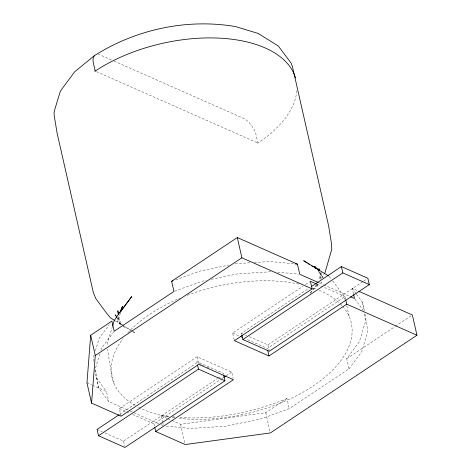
<?xml version="1.0" encoding="UTF-8"?>
<svg xmlns="http://www.w3.org/2000/svg" width="471" height="471" viewBox="0 0 471 471"><rect width="100%" height="100%" fill="white"/><g stroke="black" fill="none" stroke-linecap="round" stroke-linejoin="round"><path stroke-width="0.35" stroke-dasharray="2.35 1.77" d="M118.362 316.377L117.726 321.964L120.399 313.162M320.68 279.297L321.34 271.826L318.867 279.957M94.135 354.981L93.07 358.49L93.647 362.022M95.413 350.765L99.251 338.137L109.284 324.637M99.846 353.874L95.372 368.61L98.474 387.698L108.719 401.598L129.413 410.753M100.912 350.365L101.548 348.257L113.77 331.825M112.498 326.238L108.913 338.06L107.288 344.578L107.382 345.914M317.637 284.019L316.606 287.404L317.713 284.101M321.499 278.296L324.125 274.269M310.354 293.15L317.213 283.931M310.454 293.15L317.254 284.007M166.322 426.096L190.608 428.451L225.668 426.243L261.128 418.843L289.271 408.675L349.011 368.858L346.715 358.737L359.367 341.716L365.549 321.363L364.165 312.879M349.011 368.858L361.669 351.843L367.845 331.49L364.86 313.109M257.855 143.196L256.248 135.371A15.337 7.554 56.3 0 0 243.195 118.215L114.176 61.148M121.088 416.181L119.363 408.587L197.108 356.771L231.714 372.078L233.127 378.29M234.217 339.985L232.65 333.085L303.053 286.168M305.496 284.531L309.783 281.676M119.616 414.386L197.025 362.8L200.993 364.554M241.77 334.598L241.452 333.191L308.499 288.505M105.004 432.926L123.532 441.121L217.396 378.566M218.002 378.16L221.658 375.723M249.389 336.7L267.917 344.896L363 281.528M363.606 281.122L366.656 279.091M132.675 414.474L153.97 423.894L221.311 379.014M221.923 378.607L223.148 377.789M226.204 375.752L231.714 372.078M345.632 299.338L345.002 296.577L267.257 348.393L245.962 338.973M171.897 420.438L180.611 424.294L265.75 412.69L286.974 398.548L289.271 408.675M346.715 358.737L394.733 326.733M395.34 326.326L411.748 315.393M175.765 279.809L199.786 271.131L228.865 265.061M174.629 291.178L202.088 281.258L206.339 280.369M286.974 398.548C252.939 412.343 215.789 420.132 179.021 417.424M211.308 279.332L237.549 273.857L272.609 271.643M235.247 263.731L250.59 262.765M254.24 262.535L270.307 261.523L295.305 263.948M277.607 272.132L298.32 274.146M162.701 422.44L161.164 415.693L169.737 416.523M172.592 416.8L175.453 417.082M111.486 59.958L100.735 55.201A15.337 7.554 56.3 0 0 98.198 54.465M96.531 71.657L257.996 143.078M353.427 293.774L352.196 288.376L358.213 291.037M319.114 282.847L323.118 284.619M323.789 284.914L349.823 296.43M317.054 284.213L345.002 296.577M241.452 333.191L242.777 333.774M245.42 334.946L246.745 335.529M232.65 333.085L239.969 336.323M201.659 364.848L203.643 365.726M206.952 367.186L208.936 368.063M86.97 382.876L91.662 384.948M92.334 385.249L106.417 391.478L108.719 401.598M161.164 415.693L167.199 418.36M167.87 418.66L171.226 420.138M130.084 411.048L160.128 424.342M160.794 424.636L163.466 425.813L162.854 423.117M119.363 408.587L126.016 411.53M126.687 411.825L130.014 413.297M97.067 429.417L102.36 431.76M132.628 331.708L135.407 333.068L132.993 331.555M130.856 330.624L123.543 326.079M132.392 331.172L119.122 322.835L122.001 324.943M115.448 320.992L122.919 325.691M122.996 325.967L124.491 327.498L123.643 326.35M329.052 276.477L331.307 279.209M352.196 288.376L356.041 293.586M356.465 294.169L362.44 302.276L364.436 311.048M354.928 299.079L363.035 310.083M332.661 280.846L343.33 295.323L345.072 299.709M317.966 270.896L323.047 277.79M117.285 317.725L123.219 325.773M94.906 369.8L96.172 377.577L106.417 391.478M323.165 277.902L320.039 272.415M117.356 317.978L120.146 325.002L118.757 316.453M346.762 305.732L349.27 316.777M267.917 344.896L269.194 350.518M265.75 412.69L270.195 432.243M223.49 374.504L223.201 373.238L196.737 361.534L197.025 362.8M197.108 356.771L198.68 363.671M180.611 424.294L184.897 443.146M153.97 423.894L154.441 425.961M113.947 383.323L110.497 368.139L107.612 349.258M123.532 441.121L124.65 446.043M96.172 377.577L98.474 387.698M362.44 302.276L363.706 310.053M319.379 271.637L320.539 278.767M321.004 281.617L321.234 283.042L320.957 281.169M342.782 306.521A122.695 65.381 -12.8 0 1 313.786 385.561A122.695 65.381 -12.8 0 1 177.384 418.189M174.505 417.824A122.695 65.381 -12.8 0 1 171.674 417.406M168.218 416.823A122.695 65.381 -12.8 0 1 141.312 408.61M140.599 408.28A122.695 65.381 -12.8 0 1 137.815 406.885M135.136 405.413A122.695 65.381 -12.8 0 1 123.037 338.567M127.847 332.826A122.695 65.381 -12.8 0 1 179.863 298.231M187.275 295.264A122.695 65.381 -12.8 0 1 299.344 284.137M313.492 288.081A122.695 65.381 -12.8 0 1 316.1 289.041M319.244 290.307A122.695 65.381 -12.8 0 1 339.638 303.224M340.192 303.76A122.695 65.381 -12.8 0 1 342.282 305.956M296.777 90.779A122.619 65.339 -12.8 0 1 257.967 143.066"/><path stroke-width="0.71" d="M318.443 282.553L299.75 274.281L297.448 264.16L237.29 237.549L171.644 281.299L173.946 291.425L114.206 331.237L111.904 321.116L90.685 335.258L86.97 382.876L91.574 403.123L121.088 416.181L198.833 364.366L233.439 379.673L155.695 431.483L154.753 427.344M91.574 403.123L95.283 355.505L90.685 335.258M112.71 325.543L114.188 320.68L117.562 315.499L131.709 296.606L119.711 312.744L122.46 306.385L121.018 311.131M324.878 273.115L331.772 249.218L331.313 242.524L328.57 225.656L292.338 66.193L291.096 63.061L278.349 46.07L258.243 33.47L235.023 26.435L232.892 26.146C185.78 18.805 136.455 29.549 96.031 54.648A15.337 7.554 56.3 0 0 93.435 63.355L95.183 71.062L94.859 71.28M94.2 55.825L74.718 71.769L61.907 88.995L60.223 91.586L54.854 109.272L54.041 112.528L54.271 115.878L57.015 132.745L93.246 292.203L95.737 298.473L106.405 312.95L110.461 317.86L114.824 320.598M95.283 355.505L241.894 257.796L312.12 288.864L234.375 340.68L268.982 355.982L346.727 304.172L416.959 335.234L270.354 432.943L185.215 444.542L155.695 431.483M119.01 414.792L97.067 429.417L98.504 435.746L124.968 447.45L224.926 380.833L223.648 375.204M311.543 286.474L341.41 266.568L367.875 278.279L369.311 284.602L269.353 351.225L242.889 339.514L241.929 335.299M98.504 435.746L198.462 369.129L224.926 380.833M242.889 339.514L342.847 272.897L369.311 284.602M223.76 377.383L225.597 376.158M171.644 281.299L173.016 280.804M295.305 263.948L297.448 264.16M358.884 291.331L412.361 314.987L416.959 335.234M350.495 296.73L354.498 298.502L353.58 294.452M316.388 283.919L310.395 281.269L312.12 288.864M240.634 336.618L242.636 337.501M328.605 275.935L303.654 260.728L307.275 263.001M308.481 263.76L309.688 264.514M311.502 265.656L313.309 266.792M314.516 267.552L315.723 268.305M317.531 269.441L318.737 270.201M318.796 270.118L314.575 266.298L315.847 268.023M116.437 316.577L115.171 314.852L116.991 317.454M319.479 270.601L318.92 268.788L319.267 270.925M341.41 266.568L342.847 272.897M345.785 300.027L346.727 304.172M267.728 350.459L268.982 355.982M237.29 237.549L241.894 257.796M197.508 364.907L198.462 369.129M118.409 314.316L117.827 310.754L118.38 314.498M95.219 71.08A122.619 65.339 -12.8 0 1 216.483 38.01A122.619 65.339 -12.8 0 1 295.488 77.945"/></g></svg>
